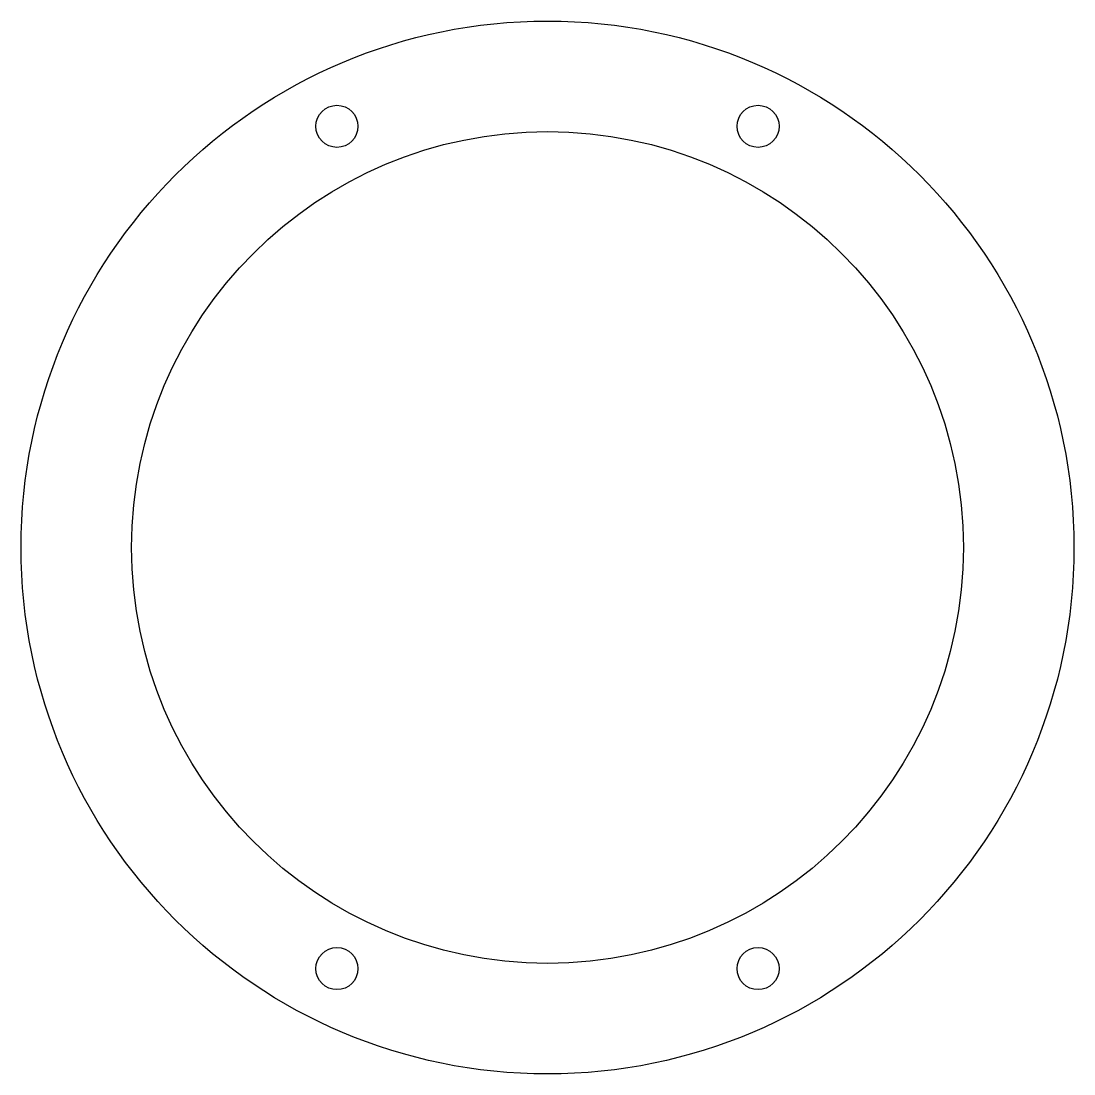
# Model space of a CAD drawing. Header units: millimetres. Extents: x -50 to 50, y -71.9 to 28.1.
import ezdxf

# ---------------------------------------------------------------- set-up
doc = ezdxf.new("R2010")
doc.units = ezdxf.units.MM

msp = doc.modelspace()

# ---------------------------------------------------------------- linework, layer by layer
at = {"color": 7, "linetype": 'Continuous', "lineweight": 25}
for centre, radius in [((0, -21.85), 50), ((-20, 18.15), 2), ((20, 18.15), 2), ((0, -21.85), 39.5), ((-20, -61.85), 2), ((20, -61.85), 2)]:
    msp.add_circle(centre, radius, dxfattribs=at)

doc.saveas('drawing.dxf')
